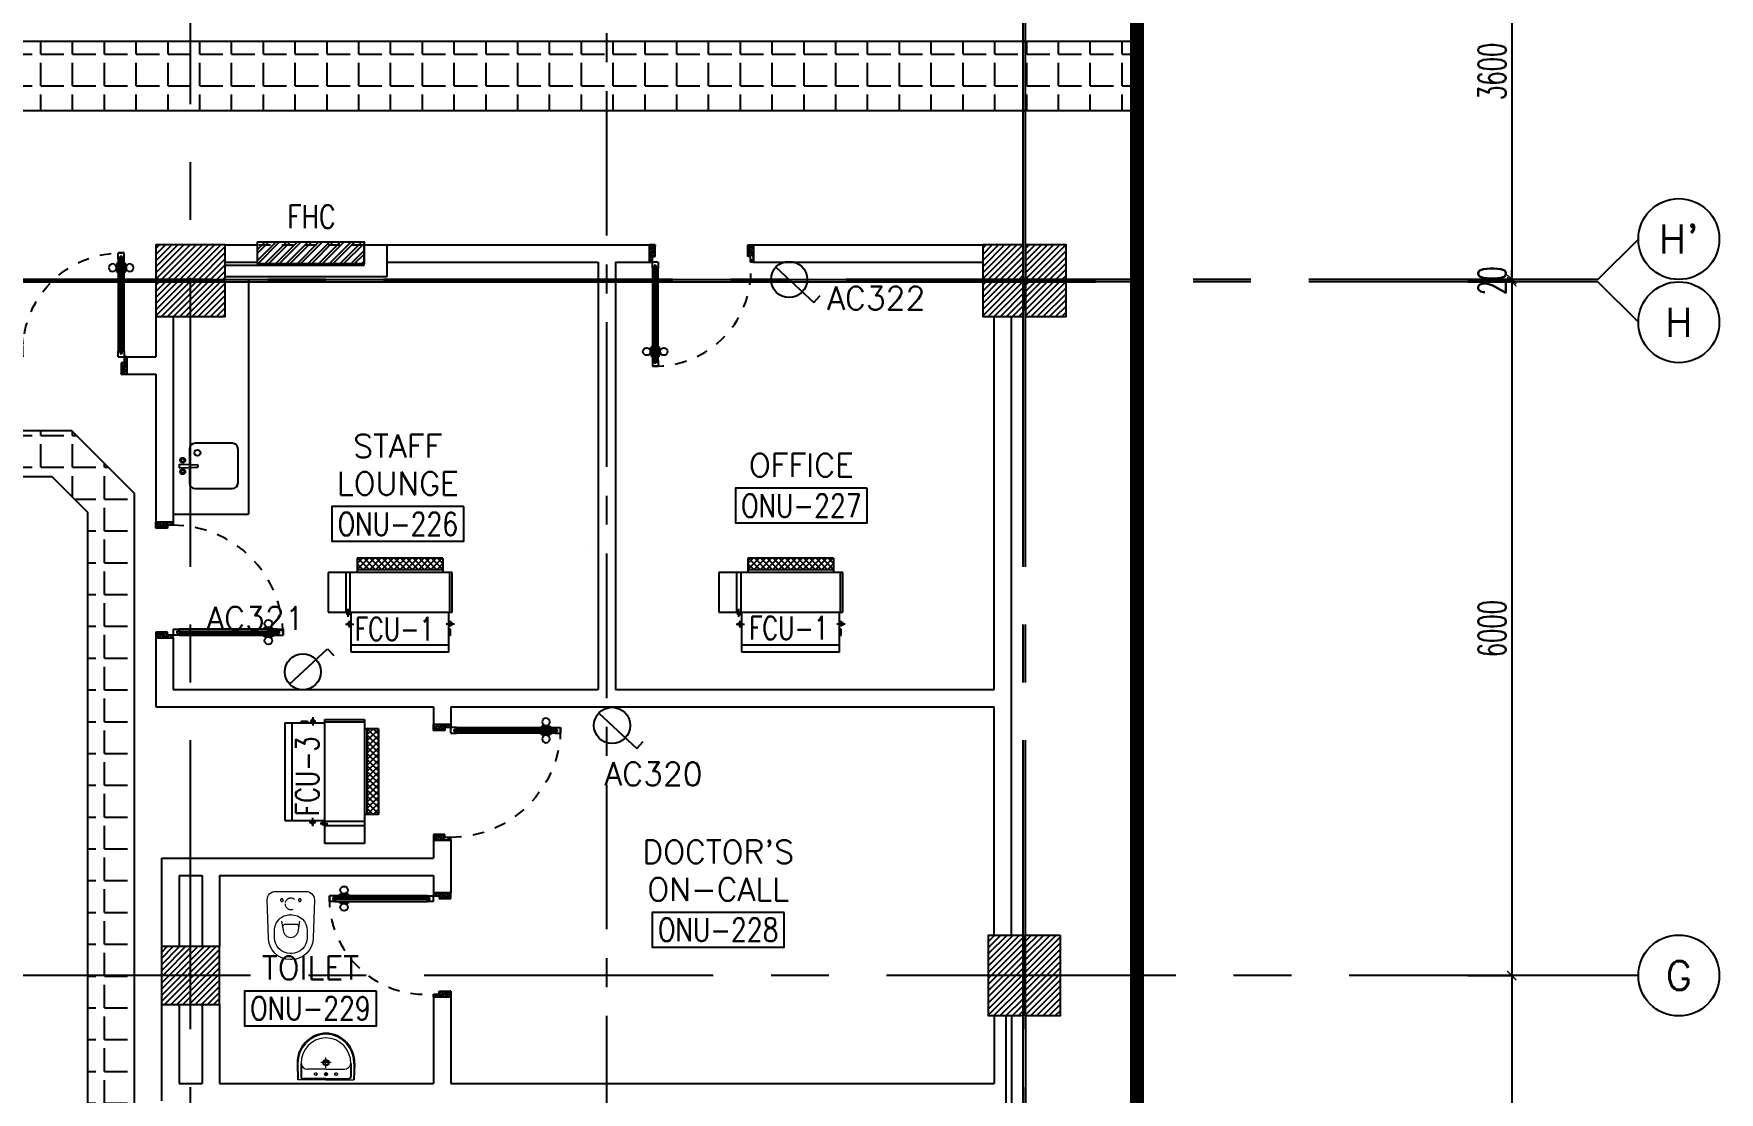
# Model space of a CAD drawing. Extents: x 88808.2 to 88899.2, y 39921.6 to 40001.1.
# Drawn here: x 88884.61 to 88899.19, y 39949.07 to 39958.23 of the extents above; entities that cross this region are included whole.
import ezdxf
from ezdxf.enums import TextEntityAlignment as Align

# ---------------------------------------------------------------- set-up
doc = ezdxf.new("R2010")
doc.units = 0
doc.header["$MEASUREMENT"] = 0
doc.header["$PDMODE"] = 34
for name, pattern in [('CENTER', [2, 1.25, -0.25, 0.25, -0.25]), ('CENTER2', [1.125, 0.75, -0.125, 0.125, -0.125]), ('CENTERX2', [4, 2.5, -0.5, 0.5, -0.5]), ('DASHED', [0.75, 0.5, -0.25]), ('HIDDEN', [0.375, 0.25, -0.125]), ('HIDDEN2', [0.1875, 0.125, -0.0625])]:
    doc.linetypes.add(name, pattern=pattern)
doc.layers.get('0').update_dxf_attribs({"color": 11, "linetype": 'CONTINUOUS'})
doc.layers.get('DEFPOINTS').update_dxf_attribs({"color": 11, "linetype": 'CONTINUOUS'})
for name, color, linetype in [('AX-CR', 11, 'CONTINUOUS'), ('AX-DIM', 11, 'CONTINUOUS'), ('AX-TXT', 11, 'CONTINUOUS'), ('AXES', 11, 'CENTERX2'), ('AXES1', 11, 'CENTER'), ('COL', 11, 'CONTINUOUS'), ('DOOR', 11, 'CONTINUOUS'), ('E-SOCKETS', 4, 'CONTINUOUS'), ('E-TRAY', 2, 'CONTINUOUS'), ('EJ', 11, 'CONTINUOUS'), ('ELEV', 11, 'CONTINUOUS'), ('FCU', 3, 'CONTINUOUS'), ('FHC', 11, 'CONTINUOUS'), ('FIX', 11, 'CONTINUOUS'), ('HAT', 11, 'CONTINUOUS'), ('INSUL', 11, 'CONTINUOUS'), ('M-TEXT', 2, 'CONTINUOUS'), ('ME-FIX', 11, 'CONTINUOUS'), ('RM-BOX', 11, 'CONTINUOUS'), ('RM-NAME', 11, 'CONTINUOUS'), ('RM-NO', 11, 'CONTINUOUS'), ('ROOF', 11, 'CONTINUOUS'), ('TITLE', 4, 'CONTINUOUS'), ('WALL', 11, 'CONTINUOUS')]:
    doc.layers.add(name, color=color, linetype=linetype)
doc.styles.add('ROMANS', font='ROMANS.shx', dxfattribs={"width": 0.6})
doc.dimstyles.new('DIM-OUT', dxfattribs={"dimscale": 0, "dimtxt": 0.24, "dimasz": 0.08, "dimexe": 0.02, "dimexo": 0.02, "dimgap": 0.05, "dimtad": 1, "dimdec": 0, "dimlfac": 1000, "dimzin": 0, "dimdsep": 46, "dimtxsty": 'ROMANS', "dimblk1": 'ARCHTICK', "dimblk2": 'ARCHTICK', "dimsah": 1, "dimcen": 0.01, "dimdle": 0.08, "dimclrd": 7, "dimclre": 7, "dimclrt": 2, "dimadec": 0, "dimazin": 0, "dimtp": 2, "dimtm": 2, "dimtfac": 0.114286, "dimtdec": 0, "dimtix": 1, "dimtmove": 2, "dimatfit": 3, "dimldrblk": 'ARCHTICK', "dimfxl": 0, "dimtolj": 1, "dimtzin": 0, "dimarcsym": 0})
pattern_1 = [(0, (0, 0), (0, 0.275), [0.2, -0.075]), (90, (0, 0), (-0.275, 2e-17), [0.2, -0.075])]

# ---------------------------------------------------------------- blocks, each defined once
blk = doc.blocks.new('D1000')
at = {"layer": 'DOOR', "color": 7, "linetype": 'ByBlock'}
for p, q in [((0, 0), (-150, 0)), ((-150, 0), (-150, -25)), ((-150, 0), (0, 0)), ((0, -50), (-114, 0)), ((0, -50), (-40, 0)), ((0, -50), (0, 0)), ((-1050, -25), (-1100, -25)), ((-1100, -75), (-1100, -25)), ((-1100, -25), (-1100, -75)), ((-1050, -75), (-1100, -75)), ((-1050, -42), (-1070, -42)), ((-1070, -42), (-1070, -58)), ((-1050, -58), (-1070, -58)), ((-1050, -25), (-1050, -42)), ((-1050, -58), (-1050, -75)), ((-928, -18), (-1018, -18)), ((-1018, -25), (-1018, -18)), ((-1018, -75), (-1018, -82)), ((-928, -82), (-1018, -82)), ((-1005, -9), (-940, -9)), ((-1005, -18), (-1005, -9)), ((-1005, -18), (-940, -18)), ((-1005, -82), (-940, -82)), ((-1005, -82), (-1005, -91)), ((-1005, -91), (-940, -91)), ((-940, -18), (-940, -9)), ((-940, -82), (-940, -91)), ((-928, -25), (-928, -18)), ((-928, -75), (-928, -82)), ((-200, -42), (-200, -25)), ((-200, -25), (-150, -25)), ((-180, -42), (-200, -42)), ((-200, -75), (-200, -58)), ((-200, -58), (-180, -58)), ((-150, -75), (-200, -75)), ((-180, -58), (-180, -42)), ((-150, -75), (-150, -25)), ((-150, -25), (-100, -25)), ((-100, -25), (-100, -50)), ((0, -50), (-100, -37)), ((-100, -50), (0, -50)), ((-150, -975), (-100, -975)), ((-150, -1000), (-150, -975)), ((-150, -1000), (0, -1000)), ((0, -1000), (-150, -1000)), ((0, -950), (-114, -1000)), ((-100, -975), (-100, -950)), ((0, -950), (-100, -963)), ((-100, -950), (0, -950)), ((0, -950), (-40, -1000)), ((0, -950), (0, -1000))]:
    blk.add_line(p, q, dxfattribs=at)
at = {"layer": 'DOOR', "linetype": 'ByBlock'}
for p, q in [((-200, -25), (-1050, -25)), ((-200, -42), (-1050, -42)), ((-200, -58), (-1050, -58)), ((-1050, -75), (-200, -75))]:
    blk.add_line(p, q, dxfattribs=at)
at = {"layer": 'DOOR', "color": 7, "linetype": 'ByBlock'}
for centre in [(-973, 23), (-973, -124)]:
    blk.add_circle(centre, 32.4, dxfattribs=at)
for centre, radius, start, end in [((0, -50), 134, 158.1598, 169.28), ((0, -50), 74.4, 137.7764, 180), ((0, -50), 54.4, 113.2074, 180), ((0, -50), 154, 161.1053, 166.2858), ((0, -50), 114, 154.0838, 167.3774), ((0, -50), 94.4, 148.0182, 180), ((0, -50), 34.4, 90, 180), ((0, -50), 14.4, 90, 180), ((0, -950), 154, 193.7142, 198.8947), ((0, -950), 134, 190.72, 201.8402), ((0, -950), 94.4, 180, 211.9818), ((0, -950), 74.4, 180, 222.2236), ((0, -950), 54.4, 180, 246.7926), ((0, -950), 34.4, 180, 270), ((0, -950), 14.4, 180, 270)]:
    blk.add_arc(centre, radius, start, end, dxfattribs=at)
at = {"layer": 'DOOR', "linetype": 'HIDDEN', "ltscale": 0.5}
blk.add_arc((-149, -24), 951, 180.0434, 269.9667, dxfattribs=at)
blk = doc.blocks.new('WC1')
at = {"layer": 'FIX', "lineweight": 20}
for p, q in [((-210, 204), (-538, 194)), ((-727, 5), (-727, -5)), ((-674, 5), (-674, -5)), ((-534, 24), (-540, 0)), ((-540, 0), (-534, -24)), ((-475, 141), (-538, 141)), ((-395, 76), (-490, 60)), ((-339, 5), (-339, -5)), ((-538, -141), (-475, -141)), ((-490, -60), (-395, -76)), ((-538, -194), (-210, -204))]:
    blk.add_line(p, q, dxfattribs=at)
at = {"layer": 'FIX', "linetype": 'Continuous', "lineweight": 20}
blk.add_line((-420, -47), (-420, 45), dxfattribs=at)
at = {"layer": 'FIX', "lineweight": 20}
blk.add_lwpolyline([(-213, -204), (-210, -204, 0.414214), (-137, -131), (-137, 0), (-137, 131, 0.414214), (-210, 204)], format="xyb", dxfattribs=at)
at = {"layer": 'FIX', "linetype": 'HIDDEN2', "lineweight": 20, "ltscale": 0.3}
blk.add_circle((-245, 0), 49.8, dxfattribs=at)
at = {"layer": 'FIX', "linetype": 'HIDDEN', "lineweight": 20, "ltscale": 0.05}
for centre in [(-213, 78), (-213, -77)]:
    blk.add_circle(centre, 11.6, dxfattribs=at)
at = {"layer": 'FIX', "lineweight": 20}
for centre, radius, start, end in [((-538, 5), 189, 90, 180), ((-538, 5), 136, 90, 180), ((-473, -7), 68.2, 128.9242, 152.8468), ((-464, -18), 82, 108.496, 128.9242), ((-475, 5), 136, 360, 90), ((-538, -5), 189, 180, 270), ((-538, -5), 136, 180, 270), ((-473, 7), 68.2, 207.1532, 231.0758), ((-464, 18), 82, 231.0758, 251.504), ((-475, -5), 136, 270, 0)]:
    blk.add_arc(centre, radius, start, end, dxfattribs=at)
at = {"layer": 'FIX', "linetype": 'Continuous', "lineweight": 20}
for centre, start, end in [((-443, 46), 357.6662, 91.6121), ((-442, -46), 268.3879, 2.3338)]:
    blk.add_arc(centre, 22.3, start, end, dxfattribs=at)
blk = doc.blocks.new('LAV1')
at = {"layer": 'FIX', "linetype": 'ByBlock', "ltscale": 0.3}
for p, q in [((-280, 210), (-275, 50)), ((-245, 210), (-245, 85)), ((245, 210), (245, 85)), ((280, 210), (275, 50)), ((0, 60), (-220, 60)), ((0, 60), (220, 60))]:
    blk.add_line(p, q, dxfattribs=at)
at = {"layer": 'FIX', "linetype": 'Continuous', "lineweight": 20}
for p, q in [((-275, 210), (-275, 50)), ((275, 210), (275, 50)), ((0, 50), (-275, 50)), ((0, 50), (-252, 50)), ((0, 155), (-181, 155)), ((0, 155), (181, 155)), ((0, 50), (275, 50)), ((0, 50), (252, 50))]:
    blk.add_line(p, q, dxfattribs=at)
at = {"layer": 'FIX', "linetype": 'DASHED', "lineweight": 20, "ltscale": 0.05}
for p, q in [((50, 220), (-50, 220)), ((0, 170), (0, 270)), ((0, 170), (0, 270))]:
    blk.add_line(p, q, dxfattribs=at)
at = {"layer": 'FIX', "lineweight": 20}
for p, q in [((16, 107), (-15, 107)), ((0, 92), (0, 123))]:
    blk.add_line(p, q, dxfattribs=at)
for centre, radius in [((0, 220), 29.5), ((0, 220), 22.5), ((0, 107), 15.5)]:
    blk.add_circle(centre, radius, dxfattribs=at)
at = {"layer": 'FIX', "linetype": 'HIDDEN', "lineweight": 20, "ltscale": 0.05}
for centre in [(-100, 107), (100, 107)]:
    blk.add_circle(centre, 12.4, dxfattribs=at)
at = {"layer": 'FIX', "linetype": 'ByBlock', "ltscale": 0.3}
for centre, radius, start, end in [((7, 220), 287, 91.3776, 182.0064), ((-7, 220), 287, 357.9936, 88.6224), ((-220, 85), 24.9, 179.7021, 269.9486), ((220, 85), 24.9, 270.0514, 0.2979)]:
    blk.add_arc(centre, radius, start, end, dxfattribs=at)
at = {"layer": 'FIX', "linetype": 'Continuous', "lineweight": 20}
for centre, radius, start, end in [((8, 217), 283, 91.6988, 181.351), ((-8, 217), 283, 358.649, 88.3012), ((8, 212), 253, 91.7328, 180.4884), ((-8, 212), 253, 359.5116, 88.2672), ((-179, 222), 66.9, 190.2006, 268.0786), ((179, 222), 66.9, 271.9214, 349.7994)]:
    blk.add_arc(centre, radius, start, end, dxfattribs=at)
blk = doc.blocks.new('C5')
at = {"layer": 'HAT', "linetype": 'ByBlock'}
h = blk.add_hatch(dxfattribs=at)
h.set_pattern_fill('ANSI31', color=256, scale=300, style=0)
h.set_pattern_definition([(45, (-223356.182, -51411.005), (-26.516504, 26.516504), [])])
h.paths.add_polyline_path([(300, 300), (0, 300), (0, 0), (300, 0)])
h.paths.add_polyline_path([(600, 300), (300, 300), (300, 0), (600, 0)])
at = {"layer": 'COL'}
blk.add_lwpolyline([(600, 300), (0, 300), (0, 0), (600, 0)], close=True, dxfattribs=at)
blk = doc.blocks.new('DOOR90')
at = {"layer": 'DOOR', "linetype": 'ByBlock'}
for p, q in [((0, 0), (-150, 0)), ((-200, -25), (-1000, -25)), ((-200, -42), (-1000, -42)), ((-200, -58), (-1000, -58)), ((-1000, -75), (-200, -75))]:
    blk.add_line(p, q, dxfattribs=at)
at = {"layer": 'DOOR', "color": 0, "linetype": 'ByBlock'}
for p, q in [((-150, 0), (-150, -25)), ((-150, 0), (0, 0)), ((0, -50), (0, 0)), ((-1050, -25), (-1050, -75)), ((-1050, -75), (-1050, -25)), ((-1000, -25), (-1050, -25)), ((-1000, -75), (-1050, -75)), ((-1020, -42), (-1020, -58)), ((-1000, -42), (-1020, -42)), ((-1000, -58), (-1020, -58)), ((-1000, -25), (-1000, -42)), ((-1000, -58), (-1000, -75)), ((-968, -25), (-968, -18)), ((-878, -18), (-968, -18)), ((-968, -75), (-968, -82)), ((-878, -82), (-968, -82)), ((-955, -18), (-955, -9)), ((-955, -9), (-890, -9)), ((-955, -18), (-890, -18)), ((-955, -82), (-955, -91)), ((-955, -82), (-890, -82)), ((-955, -91), (-890, -91)), ((-890, -18), (-890, -9)), ((-890, -82), (-890, -91)), ((-878, -25), (-878, -18)), ((-878, -75), (-878, -82)), ((-200, -42), (-200, -25)), ((-200, -25), (-150, -25)), ((-180, -42), (-200, -42)), ((-200, -75), (-200, -58)), ((-200, -58), (-180, -58)), ((-150, -75), (-200, -75)), ((-180, -58), (-180, -42)), ((-150, -75), (-150, -25)), ((-150, -25), (-100, -25)), ((-100, -25), (-100, -50)), ((-100, -50), (0, -50)), ((-100, -850), (0, -850)), ((-100, -875), (-100, -850)), ((0, -850), (0, -900)), ((-150, -900), (-150, -875)), ((-150, -875), (-100, -875)), ((0, -900), (-150, -900)), ((-150, -900), (0, -900))]:
    blk.add_line(p, q, dxfattribs=at)
at = {"layer": 'DOOR', "color": 9, "linetype": 'ByBlock'}
for p, q in [((0, -50), (-114, 0)), ((0, -50), (-40, 0)), ((0, -50), (-100, -37)), ((0, -850), (-114, -900)), ((0, -850), (-100, -863)), ((0, -850), (-40, -900))]:
    blk.add_line(p, q, dxfattribs=at)
at = {"layer": 'DOOR', "color": 0, "linetype": 'ByBlock'}
for centre in [(-923, 24), (-923, -124)]:
    blk.add_circle(centre, 32.4, dxfattribs=at)
at = {"layer": 'DOOR', "color": 9, "linetype": 'ByBlock'}
for centre, radius, start, end in [((0, -50), 74.4, 137.7764, 180), ((0, -50), 54.4, 113.2074, 180), ((0, -50), 154, 161.1053, 166.2858), ((0, -50), 134, 158.1598, 169.28), ((0, -50), 114, 154.0838, 167.3774), ((0, -50), 94.4, 148.0182, 180), ((0, -50), 34.4, 90, 180), ((0, -50), 14.4, 90, 180), ((0, -850), 94.4, 180, 211.9818), ((0, -850), 74.4, 180, 222.2236), ((0, -850), 54.4, 180, 246.7926), ((0, -850), 34.4, 180, 270), ((0, -850), 14.4, 180, 270), ((0, -850), 154, 193.7142, 198.8947), ((0, -850), 134, 190.72, 201.8402)]:
    blk.add_arc(centre, radius, start, end, dxfattribs=at)
at = {"layer": 'DOOR', "linetype": 'HIDDEN', "ltscale": 0.5}
blk.add_arc((-222, -50), 828, 178.2701, 275.003, dxfattribs=at)
blk = doc.blocks.new('A$C272A55A0')
at = {"layer": 'DOOR', "color": 0, "linetype": 'ByBlock'}
for p, q in [((0, 900), (0, 1050)), ((50, 1050), (0, 1050)), ((50, 950), (50, 1050)), ((1750, 950), (1750, 1050)), ((1750, 1050), (1800, 1050)), ((1800, 1050), (1800, 900)), ((0, 900), (25, 900)), ((25, 950), (50, 950)), ((25, 900), (25, 950)), ((75, 900), (25, 900)), ((25, 850), (25, 900)), ((75, 900), (75, 850)), ((1725, 900), (1775, 900)), ((1725, 900), (1725, 850)), ((1775, 950), (1750, 950)), ((1775, 900), (1775, 950)), ((1800, 900), (1775, 900)), ((1775, 850), (1775, 900)), ((42, 850), (25, 850)), ((58, 870), (42, 870)), ((42, 870), (42, 850)), ((58, 850), (58, 870)), ((75, 850), (58, 850)), ((1725, 850), (1742, 850)), ((1742, 870), (1758, 870)), ((1742, 850), (1742, 870)), ((1758, 870), (1758, 850)), ((1758, 850), (1775, 850)), ((1718, 160), (1709, 160)), ((1709, 95), (1709, 160)), ((1725, 173), (1718, 173)), ((1718, 173), (1718, 83)), ((1718, 95), (1718, 160)), ((1775, 173), (1782, 173)), ((1782, 173), (1782, 83)), ((1782, 160), (1791, 160)), ((1782, 95), (1782, 160)), ((1791, 95), (1791, 160)), ((25, 50), (42, 50)), ((25, 50), (25, 0)), ((25, 0), (75, 0)), ((75, 0), (25, 0)), ((42, 50), (42, 30)), ((42, 30), (58, 30)), ((58, 50), (75, 50)), ((58, 50), (58, 30)), ((75, 50), (75, 0)), ((1718, 95), (1709, 95)), ((1725, 83), (1718, 83)), ((1742, 50), (1725, 50)), ((1725, 50), (1725, 0)), ((1775, 0), (1725, 0)), ((1725, 0), (1775, 0)), ((1742, 50), (1742, 30)), ((1758, 30), (1742, 30)), ((1775, 50), (1758, 50)), ((1758, 50), (1758, 30)), ((1775, 83), (1782, 83)), ((1775, 50), (1775, 0)), ((1782, 95), (1791, 95))]:
    blk.add_line(p, q, dxfattribs=at)
at = {"layer": 'DOOR', "color": 9, "linetype": 'ByBlock'}
for p, q in [((50, 1050), (0, 1010)), ((50, 1050), (0, 937)), ((50, 1050), (37, 950)), ((1750, 1050), (1800, 1010)), ((1750, 1050), (1800, 937)), ((1750, 1050), (1763, 950))]:
    blk.add_line(p, q, dxfattribs=at)
at = {"layer": 'DOOR', "linetype": 'ByBlock'}
for p, q in [((25, 850), (25, 50)), ((42, 850), (42, 50)), ((58, 850), (58, 50)), ((75, 50), (75, 850)), ((1725, 50), (1725, 850)), ((1742, 850), (1742, 50)), ((1758, 850), (1758, 50)), ((1775, 850), (1775, 50))]:
    blk.add_line(p, q, dxfattribs=at)
at = {"layer": 'DOOR', "color": 0, "linetype": 'ByBlock'}
for centre in [(1676, 128), (1824, 128)]:
    blk.add_circle(centre, 32.4, dxfattribs=at)
at = {"layer": 'DOOR', "color": 9, "linetype": 'ByBlock'}
for centre, radius, start, end in [((50, 1050), 54.4, 203.2074, 270), ((50, 1050), 34.4, 180, 270), ((50, 1050), 14.4, 180, 270), ((1750, 1050), 14.4, 270, 0), ((1750, 1050), 34.4, 270, 0), ((1750, 1050), 54.4, 270, 336.7926), ((50, 1050), 74.4, 227.7764, 270), ((50, 1050), 94.4, 238.0182, 270), ((50, 1050), 114, 244.0838, 257.3774), ((50, 1050), 134, 248.1598, 259.28), ((50, 1050), 154, 251.1053, 256.2858), ((1750, 1050), 74.4, 270, 312.2236), ((1750, 1050), 94.4, 270, 301.9818), ((1750, 1050), 114, 282.6226, 295.9162), ((1750, 1050), 134, 280.72, 291.8402), ((1750, 1050), 154, 283.7142, 288.8947)]:
    blk.add_arc(centre, radius, start, end, dxfattribs=at)
at = {"layer": 'DOOR', "linetype": 'HIDDEN', "ltscale": 0.5}
for centre, start, end in [((50, 851), 268.3174, 3.2965), ((1750, 851), 176.7035, 271.6826)]:
    blk.add_arc(centre, 851, start, end, dxfattribs=at)
at = {"layer": 'WALL', "linetype": 'ByBlock'}
blk.add_line((1800, 900), (1800, 1050), dxfattribs=at)
blk = doc.blocks.new('RM1')
at = {"layer": 'RM-BOX'}
blk.add_lwpolyline([(570, -200), (-570, -200), (-570, -500), (570, -500)], close=True, dxfattribs=at)
at = {"layer": 'RM-NAME', "style": 'ROMANS'}
for tag, p in [('ROOMNAME1', (0, 324)), ('ROOMNAME2', (0, 0))]:
    blk.add_attdef(tag, text='', height=200, dxfattribs=at).set_placement(p, align=Align.MIDDLE)
at = {"layer": 'RM-NO', "style": 'ROMANS', "width": 0.8}
blk.add_attdef('ROOMNO', text='', height=200, dxfattribs=at).set_placement((0, -350), align=Align.MIDDLE)
blk = doc.blocks.new('COL50')
at = {"layer": 'COL'}
blk.add_lwpolyline([(-250, 250), (-250, -250), (250, -250), (250, 250)], close=True, dxfattribs=at)
blk = doc.blocks.new('*X28')
at = {"color": 0}
for p, q in [((203889, 139878), (204361, 140350)), ((203889, 139931), (204308, 140350)), ((203889, 139984), (204255, 140350)), ((203889, 140037), (204201, 140350)), ((203889, 140090), (204148, 140350)), ((203889, 140143), (204095, 140350)), ((203889, 140196), (204042, 140350)), ((203889, 140249), (203989, 140350)), ((203889, 140302), (203936, 140350)), ((203914, 139850), (204389, 140325)), ((203967, 139850), (204389, 140272)), ((204020, 139850), (204389, 140219)), ((204073, 139850), (204389, 140166)), ((204126, 139850), (204389, 140113)), ((204179, 139850), (204389, 140060)), ((204232, 139850), (204389, 140006)), ((204285, 139850), (204389, 139953)), ((204338, 139850), (204389, 139900))]:
    blk.add_line(p, q, dxfattribs=at)
blk = doc.blocks.new('C11')
at = {"layer": 'HAT'}
h = blk.add_hatch(dxfattribs=at)
h.set_pattern_fill('ANSI31', color=256, scale=300, style=0)
h.set_pattern_definition([(45, (-248556.182, -75061.005), (-26.5165043, 26.5165043), [])])
h.paths.add_polyline_path([(300, 700), (0, 700), (0, 350), (300, 350)])
h.paths.add_polyline_path([(300, 350), (0, 350), (0, 0), (300, 0)])
at = {"layer": 'COL'}
blk.add_lwpolyline([(300, 700), (300, 0), (0, 0), (0, 700)], close=True, dxfattribs=at)
blk = doc.blocks.new('C11D')
at = {"layer": 'COL', "linetype": 'ByBlock'}
for p in [(-320, 0), (0, 0)]:
    blk.add_blockref('C11', p, dxfattribs=at)
blk = doc.blocks.new('C7')
at = {"layer": 'HAT'}
h = blk.add_hatch(dxfattribs=at)
h.set_pattern_fill('ANSI31', color=256, scale=300, style=0)
h.set_pattern_definition([(45, (-248876.182, -51411.005), (-26.5165043, 26.5165043), [])])
h.paths.add_polyline_path([(350, 300), (250, 300), (0, 300), (0, 0), (350, 0)])
at = {"layer": 'COL'}
blk.add_lwpolyline([(0, 300), (0, 0), (350, 0), (350, 300)], close=True, dxfattribs=at)
blk = doc.blocks.new('_ARCHTICK')
at = {"color": 0, "linetype": 'ByBlock', "const_width": 0.15}
blk.add_lwpolyline([(-0.5, -0.5), (0.5, 0.5)], dxfattribs=at)
blk = doc.blocks.new('*D119')
at = {"layer": 'AX-DIM', "color": 7, "lineweight": -2}
for p, q in [((88897.015, 39956.1), (88897.415, 39956.1)), ((88897.395, 39956.1), (88897.395, 39956.18)), ((88897.395, 39956.1), (88897.395, 39956.08)), ((88897.015, 39956.08), (88897.415, 39956.08)), ((88897.395, 39956.08), (88897.395, 39956))]:
    blk.add_line(p, q, dxfattribs=at)
at = {"layer": 'DEFPOINTS', "color": 0}
for p in [(88896.995, 39956.1), (88896.995, 39956.08), (88897.395, 39956.08)]:
    blk.add_point(p, dxfattribs=at)
at = {"layer": 'AX-DIM', "color": 7, "lineweight": -2, "xscale": 0.08, "yscale": 0.08, "zscale": 0.08}
for p, rotation in [((88897.395, 39956.1), 270), ((88897.395, 39956.08), 90)]:
    blk.add_blockref('_ARCHTICK', p, dxfattribs=dict(at, rotation=rotation))
at = {"layer": 'AX-DIM', "color": 2, "insert": (88897.225, 39956.09), "char_height": 0.24, "attachment_point": 5, "rotation": 90, "style": 'ROMANS'}
blk.add_mtext('\\A1;20', dxfattribs=at)
blk = doc.blocks.new('*D118')
at = {"layer": 'AX-DIM', "color": 7, "lineweight": -2}
for p, q in [((88897.395, 39959.78), (88897.395, 39956.02)), ((88897.015, 39959.7), (88897.415, 39959.7)), ((88897.015, 39956.1), (88897.415, 39956.1))]:
    blk.add_line(p, q, dxfattribs=at)
at = {"layer": 'DEFPOINTS', "color": 0}
for p in [(88896.995, 39959.7), (88896.995, 39956.1), (88897.395, 39956.1)]:
    blk.add_point(p, dxfattribs=at)
at = {"layer": 'AX-DIM', "color": 7, "lineweight": -2, "xscale": 0.08, "yscale": 0.08, "zscale": 0.08}
for p, rotation in [((88897.395, 39959.7), 90), ((88897.395, 39956.1), 270)]:
    blk.add_blockref('_ARCHTICK', p, dxfattribs=dict(at, rotation=rotation))
at = {"layer": 'AX-DIM', "color": 2, "insert": (88897.225, 39957.9), "char_height": 0.24, "attachment_point": 5, "rotation": 90, "style": 'ROMANS'}
blk.add_mtext('\\A1;3600', dxfattribs=at)
blk = doc.blocks.new('*D117')
at = {"layer": 'AX-DIM', "color": 7, "lineweight": -2}
for p, q in [((88897.395, 39956.16), (88897.395, 39950)), ((88897.015, 39956.08), (88897.415, 39956.08)), ((88897.015, 39950.08), (88897.415, 39950.08))]:
    blk.add_line(p, q, dxfattribs=at)
at = {"layer": 'DEFPOINTS', "color": 0}
for p in [(88896.995, 39956.08), (88896.995, 39950.08), (88897.395, 39950.08)]:
    blk.add_point(p, dxfattribs=at)
at = {"layer": 'AX-DIM', "color": 7, "lineweight": -2, "xscale": 0.08, "yscale": 0.08, "zscale": 0.08}
for p, rotation in [((88897.395, 39956.08), 90), ((88897.395, 39950.08), 270)]:
    blk.add_blockref('_ARCHTICK', p, dxfattribs=dict(at, rotation=rotation))
at = {"layer": 'AX-DIM', "color": 2, "insert": (88897.225, 39953.08), "char_height": 0.24, "attachment_point": 5, "rotation": 90, "style": 'ROMANS'}
blk.add_mtext('\\A1;6000', dxfattribs=at)
blk = doc.blocks.new('*D114')
at = {"layer": 'AX-DIM', "color": 7, "lineweight": -2}
for p, q in [((88897.395, 39950.16), (88897.395, 39942.8)), ((88897.015, 39950.08), (88897.415, 39950.08)), ((88897.015, 39942.88), (88897.415, 39942.88))]:
    blk.add_line(p, q, dxfattribs=at)
at = {"layer": 'DEFPOINTS', "color": 0}
for p in [(88896.995, 39950.08), (88896.995, 39942.88), (88897.395, 39942.88)]:
    blk.add_point(p, dxfattribs=at)
at = {"layer": 'AX-DIM', "color": 7, "lineweight": -2, "xscale": 0.08, "yscale": 0.08, "zscale": 0.08}
for p, rotation in [((88897.395, 39950.08), 90), ((88897.395, 39942.88), 270)]:
    blk.add_blockref('_ARCHTICK', p, dxfattribs=dict(at, rotation=rotation))
at = {"layer": 'AX-DIM', "color": 2, "insert": (88897.225, 39946.48), "char_height": 0.24, "attachment_point": 5, "rotation": 90, "style": 'ROMANS'}
blk.add_mtext('\\A1;7200', dxfattribs=at)
blk = doc.blocks.new('AXR')
at = {"layer": 'AX-CR'}
blk.add_circle((350, 0), 350, dxfattribs=at)
at = {"layer": 'AX-TXT', "style": 'ROMANS'}
blk.add_attdef('AX', text='', height=250, dxfattribs=at).set_placement((350, 0), align=Align.MIDDLE)
blk = doc.blocks.new('*X133')
at = {"color": 0}
for p, q in [((16890, -2467), (16943, -2414)), ((16890, -2520), (16990, -2420)), ((16990, -2565), (16890, -2465)), ((16890, -2573), (16990, -2473)), ((16990, -2512), (16892, -2414)), ((16990, -2459), (16945, -2414)), ((16990, -2619), (16890, -2519)), ((16890, -2626), (16990, -2526)), ((16990, -2672), (16890, -2572)), ((16890, -2679), (16990, -2579)), ((16990, -2725), (16890, -2625)), ((16890, -2732), (16990, -2632)), ((16990, -2778), (16890, -2678)), ((16890, -2785), (16990, -2685)), ((16990, -2831), (16890, -2731)), ((16890, -2838), (16990, -2738)), ((16990, -2884), (16890, -2784)), ((16890, -2891), (16990, -2791)), ((16990, -2937), (16890, -2837)), ((16890, -2944), (16990, -2844)), ((16990, -2990), (16890, -2890)), ((16890, -2997), (16990, -2897)), ((16990, -3043), (16890, -2943)), ((16890, -3050), (16990, -2950)), ((16990, -3096), (16890, -2996)), ((16890, -3103), (16990, -3003)), ((16990, -3149), (16890, -3049)), ((16892, -3155), (16990, -3056)), ((16944, -3155), (16890, -3102)), ((16945, -3155), (16990, -3109))]:
    blk.add_line(p, q, dxfattribs=at)
blk = doc.blocks.new('WHE06')
at = {"color": 2}
for p, q in [((689, 621), (346, 621)), ((346, 621), (346, 469)), ((689, 469), (689, 621)), ((232, 452), (232, 422)), ((232, 452), (252, 452)), ((242, 472), (242, 399)), ((252, 452), (252, 422)), ((305, 448), (373, 448)), ((321, 458), (321, 438)), ((321, 458), (346, 458)), ((321, 438), (346, 438)), ((60, -422), (60, 422)), ((212, 437), (269, 437)), ((346, 430), (689, 430)), ((811, 371), (689, 371)), ((711, -371), (711, 371)), ((811, -371), (811, 371)), ((142, -437), (142, -422)), ((142, -437), (197, -437)), ((197, -437), (197, -422)), ((221, -437), (269, -437)), ((232, -452), (232, -422)), ((242, -472), (242, -399)), ((252, -452), (252, -422)), ((346, -430), (689, -430)), ((811, -371), (689, -371)), ((232, -452), (252, -452))]:
    blk.add_line(p, q, dxfattribs=at)
at = {"color": 6}
for p, q in [((346, 469), (346, -451)), ((689, 469), (346, 469)), ((689, -451), (689, 469)), ((0, -422), (0, 422)), ((0, 422), (346, 422)), ((0, -422), (346, -422)), ((346, -451), (689, -451))]:
    blk.add_line(p, q, dxfattribs=at)
at = {"color": 2}
blk.add_blockref('*X133', (-16179, 2784), dxfattribs=at)

msp = doc.modelspace()

# ---------------------------------------------------------------- hatches: boundary and pattern name
at = {"layer": 'FHC', "linetype": 'ByBlock', "ltscale": 0.3}
h = msp.add_hatch(dxfattribs=at)
h.set_pattern_fill('ANSI32', color=11, scale=0.175, style=0)
h.set_pattern_definition([(45, (88654.354076, 39925.18356), (-0.046403883, 0.046403883), []), (45, (88654.38501, 39925.18356), (-0.046403883, 0.046403883), [])])
h.paths.add_polyline_path([(88887.4703, 39956.2346), (88887.4703, 39956.4246), (88886.5503, 39956.4246), (88886.5503, 39956.2346)])
h.paths.add_polyline_path([(88886.3376, 39955.8134), (88886.3376, 39956.2343), (88886.6001, 39956.2343), (88886.6001, 39955.8134)], flags=9)
at = {"layer": 'HAT'}
h = msp.add_hatch(dxfattribs=at)
h.set_pattern_fill('ANGLE', color=256, style=0)
h.set_pattern_definition(pattern_1)
h.paths.add_polyline_path([(88883.6703, 39955.2796), (88883.6203, 39955.2796), (88883.5064, 39955.2796), (88883.5064, 39955.0024), (88884.1064, 39955.0024), (88884.1064, 39956.0796), (88883.6953, 39956.0796), (88883.6953, 39955.4796), (88883.6953, 39955.4296), (88883.6453, 39955.4296), (88883.6453, 39955.3796), (88883.6703, 39955.3796)])
h.paths.add_polyline_path([(88883.6453, 39956.0796), (88883.5064, 39956.0796), (88883.5064, 39955.4296), (88883.6203, 39955.4296), (88883.6453, 39955.4296), (88883.6453, 39955.4796)], flags=17)
h.paths.add_polyline_path([(88883.6953, 39956.3296), (88883.6953, 39956.2796), (88883.6953, 39956.0996), (88884.1064, 39956.0996), (88884.1064, 39956.2097, 0.1278073)], flags=16)
h.paths.add_polyline_path([(88884.1064, 39957.2617), (88884.4064, 39957.5617), (88885.9703, 39957.5617), (88885.9703, 39958.1617), (88883.8064, 39958.1617), (88883.5064, 39957.8617), (88883.5064, 39956.0996), (88883.6453, 39956.0996), (88883.6453, 39956.2796), (88883.6453, 39956.3296, -0.1427599), (88884.1064, 39956.2097)])
h.paths.add_polyline_path([(88885.9703, 39958.1617), (88885.9703, 39957.5617), (88889.5703, 39957.5617), (88889.5703, 39958.1617)])
h = msp.add_hatch(dxfattribs=at)
h.set_pattern_fill('ANGLE', color=256, style=0)
h.set_pattern_definition(pattern_1)
h.paths.add_polyline_path([(88893.1703, 39957.5617), (88893.1703, 39958.1617), (88889.5703, 39958.1617), (88889.5703, 39957.5617)])
h.paths.add_polyline_path([(88894.1545, 39957.5617), (88894.1545, 39958.1617), (88893.1903, 39958.1617), (88893.1903, 39957.5617)])
h = msp.add_hatch(dxfattribs=at)
h.set_pattern_fill('ANGLE', color=256, style=0)
h.set_pattern_definition(pattern_1)
h.paths.add_polyline_path([(88885.4822, 39954.2507), (88885.4822, 39938.5329), (88885.0822, 39938.5329), (88885.0822, 39954.085), (88884.7745, 39954.3927), (88883.5064, 39954.3927), (88883.5064, 39954.7927), (88884.9402, 39954.7927)])

# ---------------------------------------------------------------- linework, layer by layer
at = {"layer": 'AXES'}
for p, q in [((88885.9703, 39921.6153), (88885.9703, 40000.4279)), ((88893.1703, 39921.6153), (88893.1703, 40000.0779)), ((88893.1903, 39921.6153), (88893.1903, 40000.0779)), ((88898.1394, 39956.0996), (88898.4894, 39956.4496)), ((88898.1394, 39956.0996), (88876.9703, 39956.0996)), ((88898.1394, 39956.0796), (88876.9703, 39956.0796)), ((88898.1394, 39956.0796), (88898.4894, 39955.7296)), ((88898.4894, 39950.0796), (88876.9703, 39950.0796))]:
    msp.add_line(p, q, dxfattribs=at)
at = {"layer": 'AXES1'}
msp.add_line((88889.5703, 39928.4796), (88889.5703, 39987.2996), dxfattribs=at)
at = {"layer": 'COL', "linetype": 'ByBlock'}
msp.add_line((88893.1703, 39956.3496), (88893.1703, 39955.8296), dxfattribs=at)
at = {"layer": 'E-SOCKETS'}
for p, q in [((88891.0314, 39956.207), (88891.3593, 39955.9018)), ((88891.3593, 39955.9018), (88891.4138, 39955.9604)), ((88886.8261, 39952.6001), (88887.154, 39952.9053)), ((88887.154, 39952.9053), (88887.2084, 39952.8468)), ((88889.5003, 39952.3495), (88889.8282, 39952.0444)), ((88889.8282, 39952.0444), (88889.8827, 39952.1029))]:
    msp.add_line(p, q, dxfattribs=at)
for centre in [(88891.1458, 39956.1006), (88886.9405, 39952.7066), (88889.6147, 39952.2431)]:
    msp.add_circle(centre, 0.1562, dxfattribs=at)
at = {"layer": 'E-TRAY', "color": 4}
for p, q in [((88883.8064, 39958.1617), (88894.1545, 39958.1617)), ((88884.4064, 39957.5617), (88894.1545, 39957.5617))]:
    msp.add_line(p, q, dxfattribs=at)
at = {"layer": 'EJ'}
for p, q in [((88893.1703, 39956.3496), (88893.1703, 39959.4496)), ((88893.1903, 39956.3496), (88893.1903, 39959.4496))]:
    msp.add_line(p, q, dxfattribs=at)
at = {"layer": 'EJ', "color": 8}
for p, q in [((88818.4803, 39956.0996), (88893.7957, 39956.0996)), ((88818.4803, 39956.0796), (88893.7957, 39956.0796))]:
    msp.add_line(p, q, dxfattribs=at)
at = {"layer": 'ELEV', "linetype": 'CENTER2', "const_width": 0.12}
msp.add_lwpolyline([(88894.1545, 39926.0796), (88894.1545, 39989.6996)], dxfattribs=at)
at = {"layer": 'FHC', "color": 250, "linetype": 'HIDDEN', "ltscale": 0.25}
msp.add_line((88886.56, 39956.3996), (88887.4546, 39956.3996), dxfattribs=at)
at = {"layer": 'FHC', "linetype": 'ByBlock', "ltscale": 0.3}
msp.add_lwpolyline([(88886.5503, 39956.4246), (88887.4703, 39956.4246), (88887.4703, 39956.2346), (88886.5503, 39956.2346)], close=True, dxfattribs=at)
at = {"layer": 'INSUL'}
for p, q in [((88893.0203, 39949.7296), (88893.0203, 39947.0296)), ((88893.0703, 39949.7296), (88893.0703, 39947.0296))]:
    msp.add_line(p, q, dxfattribs=at)
at = {"layer": 'ME-FIX'}
for p, q in [((88886.4703, 39956.0996), (88886.4703, 39954.0708)), ((88886.3307, 39954.6834), (88886.0096, 39954.6834)), ((88885.8716, 39954.5031), (88886.0268, 39954.497)), ((88885.8716, 39954.5031), (88885.8716, 39954.471)), ((88885.9598, 39954.6335), (88885.9598, 39954.497)), ((88886.3806, 39954.3406), (88886.3806, 39954.6335)), ((88885.8716, 39954.471), (88886.0268, 39954.477)), ((88885.9598, 39954.477), (88885.9598, 39954.3406)), ((88886.0096, 39954.2907), (88886.3307, 39954.2907)), ((88885.8203, 39954.0708), (88886.4703, 39954.0708))]:
    msp.add_line(p, q, dxfattribs=at)
for centre, radius in [((88885.9027, 39954.5368), 0.0217), ((88885.9027, 39954.5368), 0.014), ((88886.0292, 39954.6015), 0.0255), ((88885.9027, 39954.4373), 0.0217), ((88885.9027, 39954.4373), 0.014)]:
    msp.add_circle(centre, radius, dxfattribs=at)
for centre, radius, start, end in [((88886.0096, 39954.6335), 0.0499, 90, 180), ((88886.3307, 39954.6335), 0.0499, 0, 90), ((88886.0268, 39954.487), 0.00997, 270, 90), ((88886.0096, 39954.3406), 0.0499, 180, 270), ((88886.3307, 39954.3406), 0.0499, 270, 0)]:
    msp.add_arc(centre, radius, start, end, dxfattribs=at)
at = {"layer": 'ROOF'}
msp.add_line((88893.1903, 39949.7296), (88893.1903, 39936.0796), dxfattribs=at)
at = {"layer": 'TITLE', "linetype": 'Continuous'}
msp.add_lwpolyline([(88885.4822, 39954.2507), (88885.4822, 39938.5329), (88885.0822, 39938.5329), (88885.0822, 39954.085), (88884.7745, 39954.3927), (88883.5064, 39954.3927), (88883.5064, 39954.7927), (88884.9402, 39954.7927)], close=True, dxfattribs=at)
at = {"layer": 'WALL', "linetype": 'ByBlock'}
for p, q in [((88886.2703, 39956.3996), (88886.5503, 39956.3996)), ((88887.4703, 39956.3996), (88889.9384, 39956.3996)), ((88887.4703, 39956.2246), (88887.4703, 39956.3996)), ((88889.9384, 39956.3996), (88889.9384, 39956.2496)), ((88890.8384, 39956.3996), (88892.8203, 39956.3996)), ((88890.8384, 39956.3996), (88890.8384, 39956.2496)), ((88886.2703, 39956.2496), (88886.5503, 39956.2496)), ((88887.6703, 39956.2496), (88889.4953, 39956.2496)), ((88887.6703, 39956.1246), (88887.6703, 39956.2496)), ((88889.4953, 39956.2496), (88889.4953, 39952.5546)), ((88889.6453, 39956.2496), (88889.7805, 39956.2496)), ((88889.6453, 39956.2496), (88889.9384, 39956.2496)), ((88889.6453, 39956.2496), (88889.6453, 39952.5546)), ((88890.8384, 39956.2496), (88892.8169, 39956.2496)), ((88886.2703, 39956.2246), (88887.4703, 39956.2246)), ((88886.2703, 39956.1246), (88887.6703, 39956.1246)), ((88885.8203, 39955.7796), (88885.8203, 39953.9996)), ((88885.4203, 39955.2796), (88885.4203, 39955.4296)), ((88885.6703, 39955.2796), (88885.6703, 39953.9996)), ((88885.6703, 39953.9996), (88885.8203, 39953.9996)), ((88885.6703, 39952.9996), (88885.6703, 39952.4046)), ((88885.6703, 39952.9996), (88885.8203, 39952.9996)), ((88885.8203, 39952.9996), (88885.8203, 39952.5546)), ((88885.8203, 39952.5546), (88889.4953, 39952.5546)), ((88889.6453, 39952.5546), (88892.9203, 39952.5546)), ((88885.6703, 39952.4046), (88888.0703, 39952.4046)), ((88888.0703, 39952.4046), (88888.0703, 39952.2496)), ((88888.2203, 39952.4046), (88892.9203, 39952.4046)), ((88888.2203, 39952.4046), (88888.2203, 39952.2496)), ((88888.2203, 39952.2496), (88888.0703, 39952.2496)), ((88888.2203, 39951.2496), (88888.0703, 39951.2496)), ((88888.0703, 39951.2496), (88888.0703, 39951.0946)), ((88888.2203, 39951.2496), (88888.2203, 39951.0946)), ((88885.7203, 39951.0946), (88888.0703, 39951.0946)), ((88885.7203, 39951.0946), (88885.7203, 39948.9946)), ((88888.2203, 39951.0946), (88888.2203, 39950.7946)), ((88885.8703, 39950.9446), (88886.0703, 39950.9446)), ((88885.8703, 39950.9446), (88885.8703, 39950.3296)), ((88885.8703, 39950.9446), (88886.0703, 39950.9446)), ((88886.0703, 39950.9446), (88886.0703, 39950.3296)), ((88886.2203, 39950.9446), (88886.2203, 39950.3296)), ((88886.2203, 39950.9446), (88888.0703, 39950.9446)), ((88888.0703, 39950.9446), (88888.0703, 39950.7946)), ((88888.0703, 39950.7946), (88888.2203, 39950.7946)), ((88885.8703, 39949.8296), (88885.8703, 39949.1446)), ((88886.0703, 39949.8296), (88886.0703, 39949.1446)), ((88886.2203, 39949.8296), (88886.2203, 39949.1446)), ((88888.0703, 39949.8946), (88888.0703, 39949.1446)), ((88888.0703, 39949.8946), (88888.2203, 39949.8946)), ((88888.2203, 39949.8946), (88888.2203, 39949.1446)), ((88892.9203, 39949.7296), (88892.9203, 39949.1446)), ((88893.1703, 39946.8796), (88893.1703, 39949.7296)), ((88885.8703, 39949.1446), (88886.0703, 39949.1446)), ((88885.8703, 39949.1446), (88886.0703, 39949.1446)), ((88886.2203, 39949.1446), (88888.0703, 39949.1446)), ((88888.2203, 39949.1446), (88892.9203, 39949.1446))]:
    msp.add_line(p, q, dxfattribs=at)
at = {"layer": 'WALL', "linetype": 'Continuous'}
for p, q in [((88887.6703, 39956.2496), (88887.6703, 39956.3996)), ((88889.3961, 39953.7646), (88889.3961, 39953.7646))]:
    msp.add_line(p, q, dxfattribs=at)
at = {"layer": 'WALL'}
for p, q in [((88885.6703, 39955.7796), (88885.6703, 39955.4296)), ((88892.9203, 39952.5546), (88892.9203, 39955.7796)), ((88893.0703, 39950.4296), (88893.0703, 39955.7796)), ((88885.4203, 39955.4296), (88885.6703, 39955.4296)), ((88885.4203, 39955.2796), (88885.6703, 39955.2796)), ((88892.9203, 39950.4296), (88892.9203, 39952.4046))]:
    msp.add_line(p, q, dxfattribs=at)

# ---------------------------------------------------------------- block references
at = {"layer": 'AXES', "xscale": 0.001, "yscale": 0.001, "zscale": 0.001}
for p, values in [((88898.4894, 39956.4496), {'AX': "H'"}), ((88898.4894, 39955.7296), {'AX': 'H'}), ((88898.4894, 39950.0796), {'AX': 'G'})]:
    msp.add_blockref('AXR', p, dxfattribs=at).add_auto_attribs(values)
at = {"layer": 'COL', "xscale": 0.001, "yscale": 0.001, "zscale": 0.001}
for name, p in [('C5', (88885.6703, 39956.0996)), ('C7', (88892.8203, 39956.0996)), ('C7', (88893.1903, 39956.0996)), ('C5', (88885.6703, 39955.7796)), ('C7', (88892.8203, 39955.7796)), ('C7', (88893.1903, 39955.7796)), ('C11D', (88893.1903, 39949.7296)), ('COL50', (88885.9703, 39950.0796))]:
    msp.add_blockref(name, p, dxfattribs=at)
at = {"layer": 'DOOR', "color": 0, "linetype": 'ByBlock', "yscale": 0.001, "zscale": 0.001}
for name, p, xscale, rotation in [('DOOR90', (88889.9384, 39956.3996), 0.001, 90), ('A$C272A55A0', (88883.6203, 39956.3299), -0.001, 180)]:
    msp.add_blockref(name, p, dxfattribs=dict(at, xscale=xscale, rotation=rotation))
at = {"layer": 'DOOR', "color": 0, "linetype": 'Continuous', "xscale": 0.001, "yscale": 0.001, "zscale": 0.001, "rotation": 180}
msp.add_blockref('D1000', (88885.6703, 39952.9996), dxfattribs=at)
at = {"layer": 'DOOR', "color": 0, "linetype": 'Continuous', "xscale": -0.001, "yscale": 0.001, "zscale": 0.001}
msp.add_blockref('D1000', (88888.0703, 39952.2496), dxfattribs=at)
at = {"layer": 'DOOR', "color": 0, "linetype": 'ByBlock', "xscale": 0.001, "yscale": 0.001, "zscale": 0.001}
msp.add_blockref('DOOR90', (88888.2203, 39950.7946), dxfattribs=at)
at = {"layer": 'FCU', "linetype": 'ByBlock', "yscale": 0.001000002026557922, "zscale": 0.001}
for p, xscale, rotation in [((88887.7811, 39952.8772), 0.001000002026557922, 90), ((88891.16, 39952.8772), 0.001000002026557922, 90), ((88886.7846, 39951.8434), -0.0009999871253967285, 180)]:
    msp.add_blockref('WHE06', p, dxfattribs=dict(at, xscale=xscale, rotation=rotation))
at = {"layer": 'FIX', "xscale": -0.001, "yscale": 0.001, "zscale": 0.001, "rotation": 270}
msp.add_blockref('WC1', (88886.8368, 39950.9446), dxfattribs=at)
at = {"layer": 'FIX', "xscale": 0.0008799999997863779, "yscale": 0.0008799999997863779, "zscale": 0.00087999999978}
msp.add_blockref('LAV1', (88887.1408, 39949.1326), dxfattribs=at)
at = {"layer": 'HAT', "xscale": 0.001, "yscale": 0.001, "zscale": 0.001}
msp.add_blockref('*X28', (88681.8317, 39809.9798), dxfattribs=at)
at = {"layer": 'RM-NO', "xscale": 0.001, "yscale": 0.001, "zscale": 0.001}
for p, values in [((88887.763, 39954.3351), {'ROOMNO': 'ONU-226', 'ROOMNAME2': 'LOUNGE', 'ROOMNAME1': 'STAFF'}), ((88891.2522, 39954.4941), {'ROOMNO': 'ONU-227', 'ROOMNAME2': 'OFFICE'}), ((88890.5331, 39950.8255), {'ROOMNO': 'ONU-228', 'ROOMNAME2': 'ON-CALL', 'ROOMNAME1': " DOCTOR'S "}), ((88887.0076, 39950.1457), {'ROOMNO': 'ONU-229', 'ROOMNAME2': 'TOILET'})]:
    msp.add_blockref('RM1', p, dxfattribs=at).add_auto_attribs(values)

# ---------------------------------------------------------------- texts
at = {"layer": 'E-SOCKETS', "style": 'ROMANS'}
for s, p in [('AC322', (88891.4752, 39955.8385)), ('AC321', (88886.1075, 39953.0687)), ('AC320', (88889.5492, 39951.7237))]:
    msp.add_text(s, height=0.2, dxfattribs=at).set_placement(p)
at = {"layer": 'FHC', "style": 'ROMANS', "width": 0.8}
msp.add_text('FHC', height=0.2, dxfattribs=at).set_placement((88886.8068, 39956.5438))
at = {"layer": 'M-TEXT', "style": 'ROMANS', "width": 0.75}
for p in [(88890.7995, 39952.9853), (88887.3903, 39952.9769)]:
    msp.add_text('FCU-1', height=0.2, dxfattribs=at).set_placement(p)
msp.add_text('FCU-3', height=0.2, rotation=90, dxfattribs=at).set_placement((88887.0793, 39951.4587))

# ---------------------------------------------------------------- dimensions: what is measured, and where the dimension line sits
at = {"layer": 'AX-DIM'}
for base, p1, p2, picture, middle in [((88897.3951, 39956.0996), (88896.9951, 39959.6996), (88896.9951, 39956.0996), '*D118', (88897.2251, 39957.8996)), ((88897.3951, 39956.0796), (88896.9951, 39956.0996), (88896.9951, 39956.0796), '*D119', (88897.2251, 39956.0896)), ((88897.3951, 39950.0796), (88896.9951, 39956.0796), (88896.9951, 39950.0796), '*D117', (88897.2251, 39953.0796)), ((88897.3951, 39942.8796), (88896.9951, 39950.0796), (88896.9951, 39942.8796), '*D114', (88897.2251, 39946.4796))]:
    dim = msp.add_linear_dim(base=base, p1=p1, p2=p2, angle=270, dimstyle='DIM-OUT', override={"dimscale": 1}, dxfattribs=at)
    dim.commit()
    dim.dimension.update_dxf_attribs({"geometry": picture, "text_midpoint": middle})

doc.saveas('drawing.dxf')
